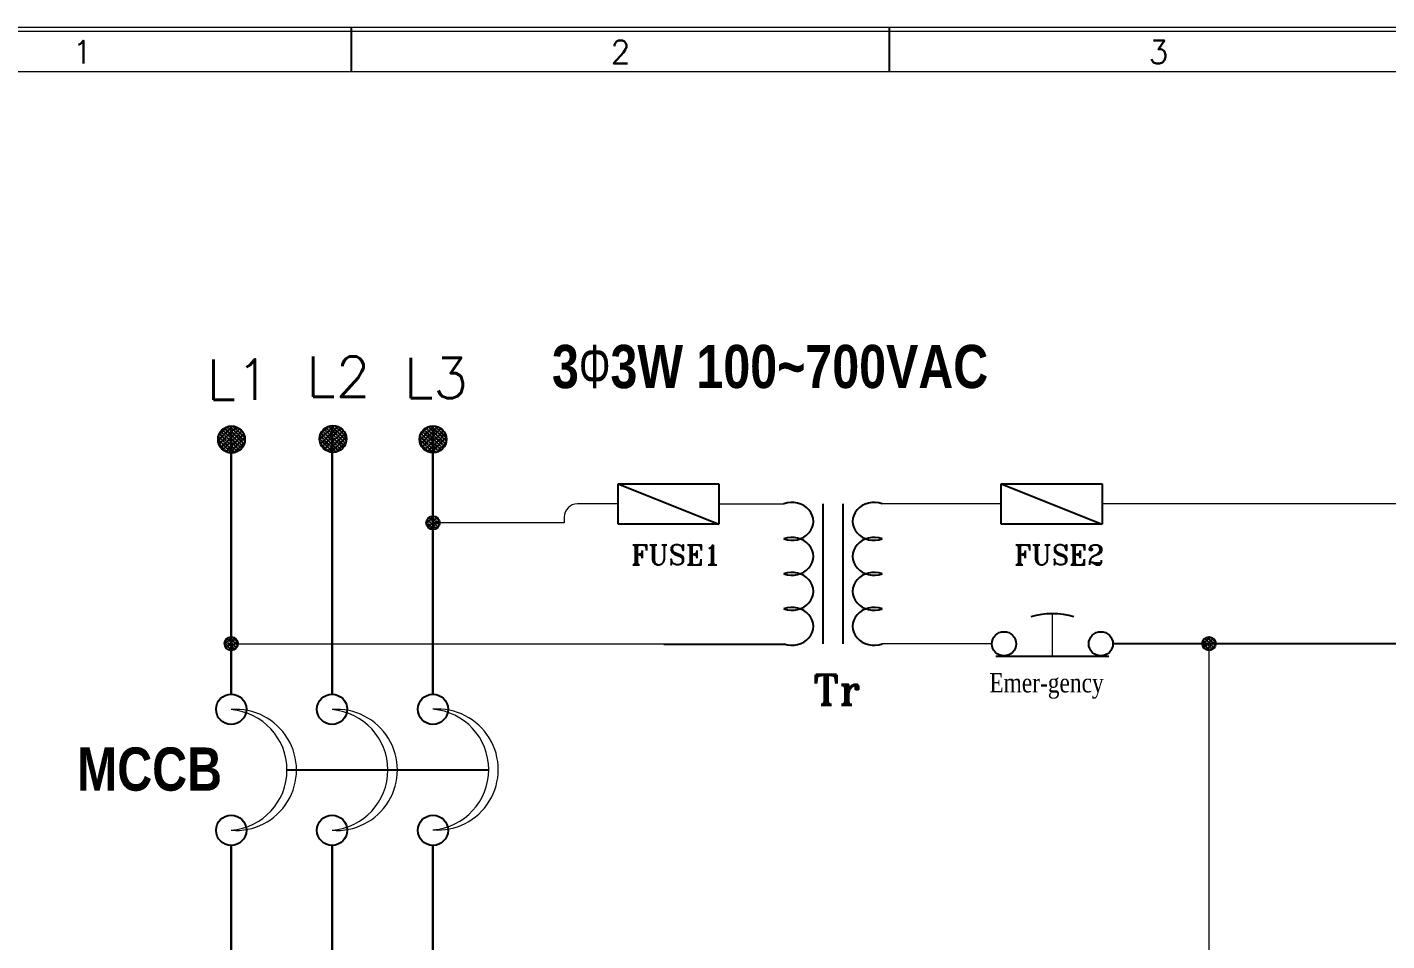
# Model space of a CAD drawing. Header units: millimetres. Extents: x 107 to 2900, y 85 to 3996.
# Drawn here: x 2010.2 to 2228.5, y 2400 to 2546.8 of the extents above; entities that cross this region are included whole.
import ezdxf
from ezdxf.enums import TextEntityAlignment as Align
from ezdxf.lldxf.tags import DXFTag

# ---------------------------------------------------------------- set-up
doc = ezdxf.new("R2010")
doc.units = ezdxf.units.MM
for name, color, linetype in [('1', 1, 'CENTER'), ('20', 2, 'Continuous'), ('30', 3, 'Continuous'), ('70', 7, 'Continuous')]:
    doc.layers.add(name, color=color, linetype=linetype)
doc.styles.add('ROMANS', font='ROMANS.shx', dxfattribs={"width": 0.7})
doc.styles.add('SIMPLEX', font='SIMPLEX')
doc.styles.add('SS', font='batang.ttc', dxfattribs={"width": 0.8})
doc.styles.add('STYLE2', font='romant.shx')
tags = doc.linetypes.add('CENTER', pattern=[2, 1.25, -0.25, 0.25, -0.25]).pattern_tags.tags
tags[10:11] = [DXFTag(74, 4), DXFTag(75, 0), DXFTag(340, '0'), DXFTag(46, 1.0), DXFTag(50, 0.0), DXFTag(44, 0.0), DXFTag(45, 0.0)]
tags[8:9] = [DXFTag(74, 4), DXFTag(75, 0), DXFTag(340, '0'), DXFTag(46, 1.0), DXFTag(50, 0.0), DXFTag(44, 0.0), DXFTag(45, 0.0)]
tags[6:7] = [DXFTag(74, 4), DXFTag(75, 0), DXFTag(340, '0'), DXFTag(46, 1.0), DXFTag(50, 0.0), DXFTag(44, 0.0), DXFTag(45, 0.0)]
tags[4:5] = [DXFTag(74, 4), DXFTag(75, 0), DXFTag(340, '0'), DXFTag(46, 1.0), DXFTag(50, 0.0), DXFTag(44, 0.0), DXFTag(45, 0.0)]

msp = doc.modelspace()

# ---------------------------------------------------------------- hatches: boundary and pattern name
at = {"layer": '70'}
h = msp.add_hatch(dxfattribs=at)
h.set_pattern_fill('ANSI33', color=256, scale=2.16, style=0)
h.set_pattern_definition([(45, (3799.1886, 1838.54186), (-0.38183766, 0.38183766), []), (45, (3799.57044, 1838.54186), (-0.38183766, 0.38183766), [0.27, -0.135])])
h.paths.add_polyline_path([(2040.813, 2480.574, 1), (2045.133, 2480.574, 1)])
h = msp.add_hatch(dxfattribs=at)
h.set_pattern_fill('ANSI33', color=256, scale=2.16, style=0)
h.set_pattern_definition([(45, (3815.48406, 1838.6373), (-0.38183766, 0.38183766), []), (45, (3815.8659, 1838.6373), (-0.38183766, 0.38183766), [0.27, -0.135])])
h.paths.add_polyline_path([(2057.108, 2480.67, 1), (2061.428, 2480.67, 1)])
h = msp.add_hatch(dxfattribs=at)
h.set_pattern_fill('ANSI33', color=256, scale=2.16, style=0)
h.set_pattern_definition([(45, (3831.5422, 1838.5695), (-0.38183766, 0.38183766), []), (45, (3831.92406, 1838.5695), (-0.38183766, 0.38183766), [0.27, -0.135])])
h.paths.add_polyline_path([(2073.166, 2480.602, 1), (2077.486, 2480.602, 1)])
h = msp.add_hatch(dxfattribs=at)
h.set_pattern_fill('ANSI33', color=256, scale=2.16, style=0)
h.set_pattern_definition([(45, (3815.87124, 1878.667), (-0.38183766, 0.38183766), []), (45, (3816.2531, 1878.667), (-0.38183766, 0.38183766), [0.27, -0.135])])
h.paths.add_polyline_path([(2075.326, 2468.268, 0.4142136), (2074.246, 2467.188, 0.4142136), (2075.326, 2466.108)])
h.paths.add_polyline_path([(2075.326, 2468.268), (2075.326, 2467.188), (2076.406, 2467.188, 0.4142136)])
h.paths.add_polyline_path([(2076.406, 2467.188), (2075.326, 2467.188), (2075.326, 2466.108, 0.4142136)])
h = msp.add_hatch(dxfattribs=at)
h.set_pattern_fill('ANSI33', color=256, scale=2.16, style=0)
h.set_pattern_definition([(45, (3783.47124, 1859.2616), (-0.38183766, 0.38183766), []), (45, (3783.8531, 1859.2616), (-0.38183766, 0.38183766), [0.27, -0.135])])
h.paths.add_polyline_path([(2042.926, 2448.863, 0.4142136), (2041.846, 2447.783, 0.4142136), (2042.926, 2446.703)])
h.paths.add_polyline_path([(2042.926, 2448.863), (2042.926, 2447.783), (2044.006, 2447.783, 0.4142136)])
h.paths.add_polyline_path([(2044.006, 2447.783), (2042.926, 2447.783), (2042.926, 2446.703, 0.4142136)])
h = msp.add_hatch(dxfattribs=at)
h.set_pattern_fill('ANSI33', color=256, scale=2.16, style=0)
h.set_pattern_definition([(45, (3940.50785, 1859.2616), (-0.38183766, 0.38183766), []), (45, (3940.8897, 1859.2616), (-0.38183766, 0.38183766), [0.27, -0.135])])
h.paths.add_polyline_path([(2199.963, 2448.863, 0.4142136), (2198.883, 2447.783, 0.4142136), (2199.963, 2446.703)])
h.paths.add_polyline_path([(2199.963, 2448.863), (2199.963, 2447.783), (2201.043, 2447.783, 0.4142136)])
h.paths.add_polyline_path([(2201.043, 2447.783), (2199.963, 2447.783), (2199.963, 2446.703, 0.4142136)])

# ---------------------------------------------------------------- linework, layer by layer
at = {"color": 0, "lineweight": 30}
for p, q in [((2042.926, 2482.734), (2042.926, 2439.667)), ((2059.126, 2482.825), (2059.126, 2439.667)), ((2075.326, 2482.762), (2075.326, 2439.667)), ((2042.926, 2415.367), (2042.926, 2375.507)), ((2059.126, 2375.507), (2059.126, 2415.367)), ((2075.326, 2415.367), (2075.326, 2375.507))]:
    msp.add_line(p, q, dxfattribs=at)
at = {"color": 0, "lineweight": 15}
for p, q in [((2105.063, 2470.234), (2098.55, 2470.234)), ((2121.263, 2470.234), (2131.699, 2470.234)), ((2166.593, 2470.234), (2147.455, 2470.234)), ((2239.518, 2470.234), (2182.793, 2470.234)), ((2096.39, 2468.074), (2096.39, 2467.188)), ((2096.39, 2467.188), (2075.326, 2467.188)), ((2112.408, 2447.673), (2042.926, 2447.673)), ((2165.094, 2447.754), (2147.455, 2447.754))]:
    msp.add_line(p, q, dxfattribs=at)
at = {"color": 7}
for p, q in [((2138.002, 2447.754), (2138.002, 2470.234)), ((2141.153, 2470.234), (2141.153, 2447.754))]:
    msp.add_line(p, q, dxfattribs=at)
msp.add_line((2112.408, 2447.673), (2131.942, 2447.673))
at = {"color": 1, "linetype": 'ByBlock'}
msp.add_line((2165.742, 2445.78), (2183.886, 2445.78), dxfattribs=at)
at = {"color": 0, "linetype": 'ByBlock'}
for p, q in [((2199.963, 2447.754), (2184.534, 2447.754)), ((2242.804, 2447.754), (2199.963, 2447.754))]:
    msp.add_line(p, q, dxfattribs=at)
at = {"color": 0}
msp.add_line((2051.88, 2427.517), (2084.28, 2427.517), dxfattribs=at)
at = {"color": 1, "linetype": 'ByBlock'}
for centre in [(2167.038, 2447.754), (2182.59, 2447.754)]:
    msp.add_circle(centre, 1.944, dxfattribs=at)
at = {"color": 0, "lineweight": 15}
msp.add_arc((2098.55, 2468.074), 2.16, 90, 180, dxfattribs=at)
at = {"color": 7}
for centre, major_axis, start_param, end_param in [((2133.012, 2467.424), (3.414, 0), 4.3175972, 8.2487734), ((2146.142, 2467.424), (3.414, 0), 1.1760053, 5.1071807), ((2133.012, 2461.804), (-3.414, 0), 1.1760046, 5.1071807), ((2146.142, 2461.804), (3.414, 0), 1.1760053, 5.1071807), ((2133.012, 2456.184), (-3.414, 0), 1.1760046, 5.1071807), ((2146.142, 2456.184), (3.414, 0), 1.1760053, 5.1071807), ((2133.012, 2450.564), (-3.414, 0), 1.1760046, 5.1071807), ((2146.142, 2450.564), (3.414, 0), 1.1760053, 5.1071814)]:
    msp.add_ellipse(centre, major_axis=major_axis, ratio=0.8917246, start_param=start_param, end_param=end_param, dxfattribs=at)
at = {"color": 1}
msp.add_ellipse((2174.814, 2447.754), major_axis=(-7.776, 0), ratio=0.6201867, start_param=4.251835, end_param=5.172943, dxfattribs=at)
at = {"layer": '1', "color": 0}
for p, q in [((2105.063, 2473.474), (2121.263, 2466.994)), ((2105.063, 2473.474), (2121.263, 2473.474)), ((2105.063, 2466.994), (2105.063, 2473.474)), ((2121.263, 2473.474), (2121.263, 2466.994)), ((2166.593, 2473.474), (2182.793, 2473.474)), ((2166.593, 2473.474), (2182.793, 2466.994)), ((2166.593, 2466.994), (2166.593, 2473.474)), ((2182.793, 2473.474), (2182.793, 2466.994)), ((2121.263, 2466.994), (2105.063, 2466.994)), ((2182.793, 2466.994), (2166.593, 2466.994))]:
    msp.add_line(p, q, dxfattribs=at)
for centre in [(2042.926, 2437.237), (2059.126, 2437.237), (2075.326, 2437.237), (2042.926, 2417.797), (2059.126, 2417.797), (2075.326, 2417.797)]:
    msp.add_circle(centre, 2.43, dxfattribs=at)
at = {"layer": '20', "color": 0, "lineweight": 13}
msp.add_lwpolyline([(1961.375, 2024.09), (1961.375, 2539.682), (2767.919, 2539.682), (2767.919, 2024.09)], dxfattribs=at)
at = {"layer": '30', "color": 0}
for p, q in [((2062.247, 2539.682), (2062.247, 2546.81)), ((2148.647, 2539.682), (2148.647, 2546.81))]:
    msp.add_line(p, q, dxfattribs=at)
at = {"layer": '70', "color": 1, "lineweight": 15}
msp.add_line((2174.814, 2445.78), (2174.814, 2452.577), dxfattribs=at)
at = {"layer": '70', "lineweight": 15}
msp.add_line((2199.967, 2102.314), (2199.963, 2447.754), dxfattribs=at)
at = {"layer": '70', "color": 0, "lineweight": 13}
for points in [[(2775.047, 1963.61), (1954.247, 1963.61), (1954.247, 2546.81), (2775.047, 2546.81)], [(2774.399, 1964.258), (1954.895, 1964.258), (1954.895, 2546.162), (2774.399, 2546.162)]]:
    msp.add_lwpolyline(points, close=True, dxfattribs=at)
at = {"layer": '70'}
for centre, radius in [((2042.973, 2480.574), 2.16), ((2059.268, 2480.67), 2.16), ((2075.326, 2480.602), 2.16), ((2075.326, 2467.188), 1.08), ((2042.926, 2447.783), 1.08), ((2199.963, 2447.783), 1.08)]:
    msp.add_circle(centre, radius, dxfattribs=at)
at = {"layer": '70', "lineweight": 15}
for centre, start, end in [((2043.692, 2427.486), 265.47912, 94.52088), ((2042.16, 2427.486), 274.52088, 85.47912), ((2059.892, 2427.486), 265.47912, 94.52088), ((2058.36, 2427.486), 274.52088, 85.47912), ((2076.092, 2427.547), 265.47912, 94.52088), ((2074.56, 2427.547), 274.52088, 85.47912)]:
    msp.add_arc(centre, 9.72, start, end, dxfattribs=at)

# ---------------------------------------------------------------- texts
at = {"color": 0}
for s, height, style, p in [('L2', 6.48, 'SIMPLEX', (2054.99, 2487.418)), ('L3', 6.48, 'SIMPLEX', (2070.676, 2487.223)), ('L1', 6.48, 'SIMPLEX', (2038.97, 2486.947)), ('FUSE1', 3.211, 'STYLE2', (2107.134, 2460.431)), ('FUSE2', 3.211, 'STYLE2', (2168.664, 2460.431)), ('Tr ', 4.8165, 'STYLE2', (2136.417, 2437.958))]:
    msp.add_text(s, height=height, dxfattribs=dict(at, style=style)).set_placement(p)
at = {"color": 1, "style": 'SS', "width": 0.8}
msp.add_text('Emer-gency', height=3.1104, dxfattribs=at).set_placement((2164.682, 2439.941))
at = {"layer": '30', "color": 0, "style": 'SIMPLEX'}
for s, p in [('1', (2019.047, 2542.823)), ('2', (2105.447, 2542.823)), ('3', (2191.847, 2542.823))]:
    msp.add_text(s, height=3.672, dxfattribs=at).set_placement(p, align=Align.MIDDLE)
at = {"layer": '70', "lineweight": 13, "char_height": 6.94024, "attachment_point": 1, "style": 'ROMANS'}
for s, insert, width in [('{\\fArial Black|b0|i0|c0|p34;3\\fGulim|b0|i0|c129|p34;Φ\\fArial Black|b0|i0|c0|p34;3W 100~700VAC}', (2094.443, 2495.772), 80.83757), ('{\\fArial Black|b0|i0|c0|p34;MCCB}', (2018.151, 2431.101), 30.94689)]:
    msp.add_mtext(s, dxfattribs=dict(at, insert=insert, width=width))

doc.saveas('drawing.dxf')
